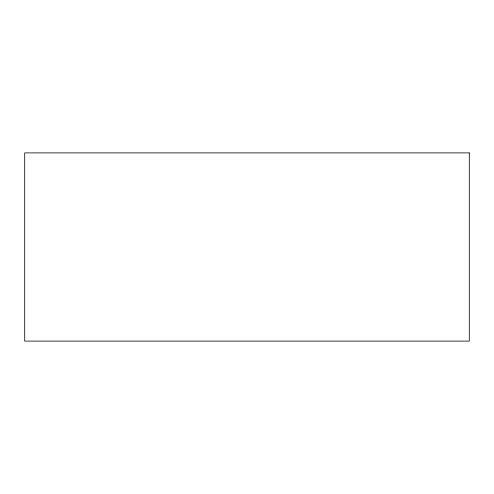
<?xml version="1.0" encoding="UTF-8"?>
<svg xmlns="http://www.w3.org/2000/svg" width="494" height="494" viewBox="0 0 494 494"><rect width="100%" height="100%" fill="white"/><g stroke="black" fill="none" stroke-linecap="round" stroke-linejoin="round"><path stroke-width="0.74" d="M469.3 152.893L24.7 152.893L24.7 341.107L469.3 341.107L469.3 152.893"/></g></svg>
